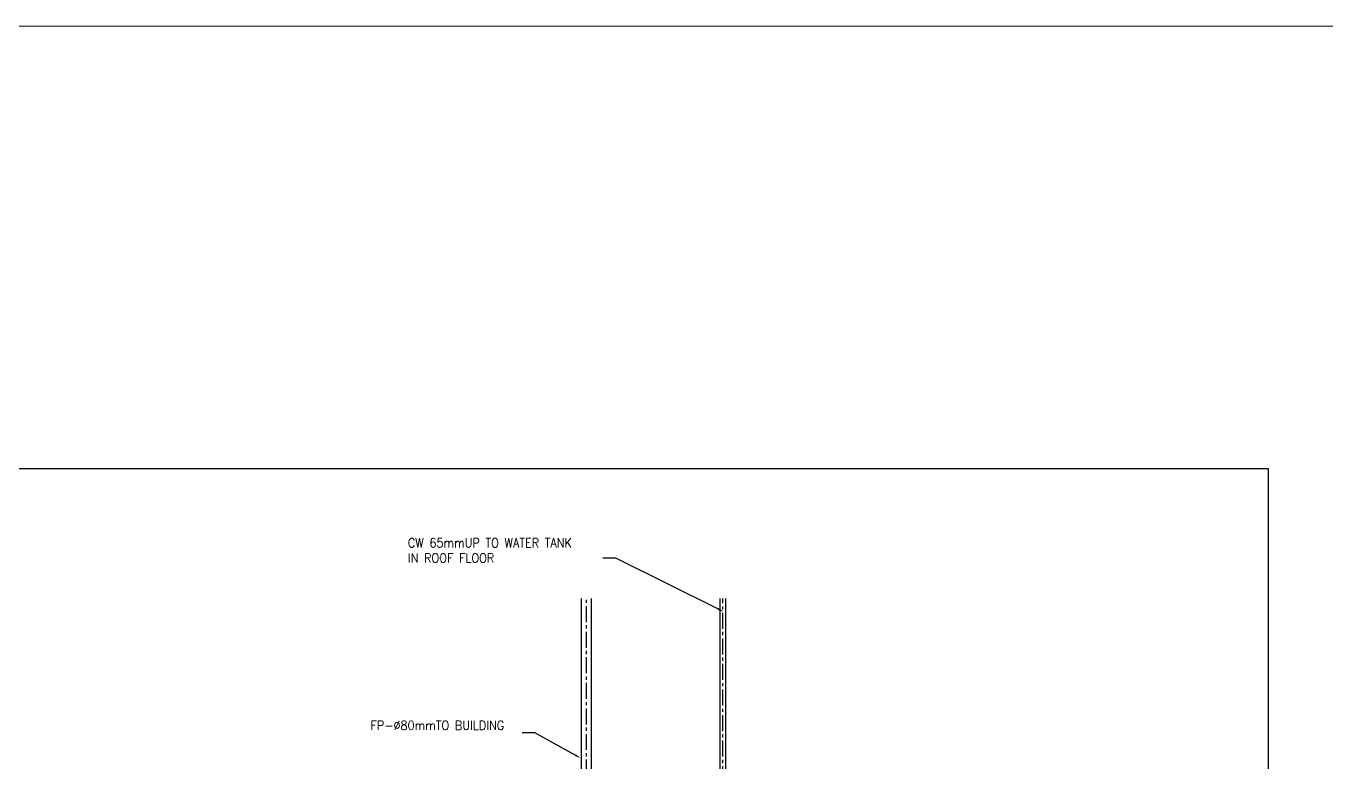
# Model space of a CAD drawing. Extents: x -234346 to 58427, y -132654 to -82394.
# Drawn here: x -207409 to -186084, y -94483 to -82394 of the extents above; entities that cross this region are included whole.
import ezdxf
from ezdxf import colors
from ezdxf.entities.mleader import LeaderData, LeaderLine
from ezdxf.math import Vec2, Vec3

# ---------------------------------------------------------------- set-up
doc = ezdxf.new("R2010")
doc.units = 0
doc.header["$LTSCALE"] = 8
doc.linetypes.add('CENTER', pattern=[50.800000000000004, 31.75, -6.35, 6.35, -6.35])
doc.layers.add('Frame', color=9, linetype='Continuous', lineweight=9)
for name, color, linetype in [('M-PB_CW', 5, 'Continuous'), ('M-PB_FIRE', 1, 'Continuous'), ('PB-EF-TXT', 3, 'Continuous'), ('PUMP EQUIPMENT BLOCK', 30, 'Continuous')]:
    doc.layers.add(name, color=color, linetype=linetype)
doc.styles.add('PDP', font='ROMANS.SHX', dxfattribs={"width": 0.9})

msp = doc.modelspace()

# ---------------------------------------------------------------- linework, layer by layer
at = {"layer": 'Frame'}
msp.add_line((-164758.5423377659, -82394.43008743302, -0.1044569282662681), (-234345.5664762165, -82394.43008743302, -0.1044569282662681), dxfattribs=at)
at = {"layer": 'M-PB_CW', "lineweight": -3, "ltscale": 1.032}
for p, q in [((-196021.5721634235, -101928.0779431917), (-196021.5721634235, -91782.85024161712)), ((-195931.5721634235, -101928.0779431917), (-195931.5721634235, -91782.85024161712))]:
    msp.add_line(p, q, dxfattribs=at)
at = {"layer": 'M-PB_CW', "color": 9, "linetype": 'CENTER', "lineweight": -3, "ltscale": 1.032}
msp.add_line((-195976.5721634235, -101928.0779431917), (-195976.5721634235, -91782.85024161712), dxfattribs=at)
at = {"layer": 'M-PB_FIRE', "lineweight": -3, "ltscale": 1.032}
for p, q in [((-198299.4594566133, -99302.547580079), (-198299.4594566133, -91782.85024161712)), ((-198131.1594566312, -99302.547580079), (-198131.1594566312, -91782.85024161712))]:
    msp.add_line(p, q, dxfattribs=at)
at = {"layer": 'M-PB_FIRE', "color": 9, "linetype": 'CENTER', "lineweight": -3, "ltscale": 1.032}
msp.add_line((-198215.3094566073, -99302.547580079), (-198215.3094566073, -91782.85024161712), dxfattribs=at)
at = {"layer": 'PUMP EQUIPMENT BLOCK'}
msp.add_lwpolyline([(-212839.3055983987, -89652.9632363178), (-187034.3055983987, -89652.9632363178), (-187034.3055983987, -117797.9632363476), (-212839.3055983987, -117797.9632363476)], close=True, dxfattribs=at)

# ---------------------------------------------------------------- leaders
at = {"layer": 'PB-EF-TXT'}
ml = msp.add_multileader_mtext('Standard', dxfattribs=at)
ml.set_content('\\A1;{\\Fromand|c0;CW 65\\H1x;mmUP TO WATER TANK\\PIN ROOF FLOOR   \\P\\C1;  }', color=256, style='PDP')
ml.set_leader_properties(color=256)
ml.build(insert=Vec2(0, 0))
ml.multileader.update_dxf_attribs({"text_left_attachment_type": 2, "text_right_attachment_type": 2, "dogleg_length": 124.1954879153709, "arrow_head_size": 100})
ctx = ml.context
ctx.base_point, ctx.char_height, ctx.arrow_head_size, ctx.landing_gap_size, ctx.plane_origin, ctx.plane_x_axis, ctx.plane_y_axis = Vec3(-201194.8925743476, -91121.43498601095, -1.244692407873764e-08), 150, 100, 50, Vec3(-193117.5045777466, -97024.66597940103, -7.889439617931793e-09), Vec3(1, 0, 2.096147342149424e-12), Vec3(-4.393833679519378e-24, 1, 2.096147341920091e-12)
ctx.left_attachment, ctx.right_attachment = 2, 2
notes = []
notes.append((ctx, [(1, (1, 1, 0), (-197734.8830256369, -91121.43498601095, -5.194234259396198e-09), (-1, 0, -2.096147342149423e-12), 210.0095487106449, [(1, [(-195961.1289862301, -92003.68367795722, -3.325537503608109e-09)], 0, [])])]))
ctx.mtext.insert, ctx.mtext.text_direction, ctx.mtext.flow_direction, ctx.mtext.extrusion = Vec3(-201144.8925743606, -90796.43498601095, -1.166086882550615e-08), Vec3(1, 0, 2.096147342149424e-12), 5, Vec3(-2.096147342149424e-12, -2.096147342149379e-12, 1)
ml = msp.add_multileader_mtext('Standard', dxfattribs=at)
ml.set_content('{\\Fromand|c0;FP-%%C80mmTO BUILDING \\P\\C1;  }', color=256, style='PDP')
ml.set_leader_properties(color=256)
ml.build(insert=Vec2(0, 0))
ml.multileader.update_dxf_attribs({"text_left_attachment_type": 2, "text_right_attachment_type": 2, "dogleg_length": 124.1954879153709, "arrow_head_size": 100})
ctx = ml.context
ctx.base_point, ctx.char_height, ctx.arrow_head_size, ctx.landing_gap_size, ctx.plane_origin, ctx.plane_x_axis, ctx.plane_y_axis = Vec3(-201806.9717886778, -93990.76680784003, -1.095117322530387e-08), 150, 100, 50, Vec3(-194443.1552206483, -99893.99780123011, -7.889439617931793e-09), Vec3(1, 0, 2.096147342149424e-12), Vec3(-4.393833679519378e-24, 1, 2.096147341920091e-12)
ctx.left_attachment, ctx.right_attachment = 2, 2
notes.append((ctx, [(1, (1, 1, 0), (-199060.5336685386, -93990.76680784003, -5.194234259396198e-09), (-1, 0, -2.096147342149423e-12), 210.0095487106449, [(1, [(-198311.2442333605, -94402.21535734908, -4.486099793716174e-09)], 0, [])])]))
ctx.mtext.insert, ctx.mtext.text_direction, ctx.mtext.flow_direction, ctx.mtext.extrusion = Vec3(-201756.9717886951, -93790.76680784003, -1.042713638981239e-08), Vec3(1, 0, 2.096147342149424e-12), 5, Vec3(-2.096147342149424e-12, -2.096147342149379e-12, 1)
for ctx, leaders in notes:
    for number, flags, end, landing, length, lines in leaders:
        leader = LeaderData()
        leader.index, (leader.has_last_leader_line, leader.has_dogleg_vector, leader.attachment_direction) = number, flags
        leader.last_leader_point, leader.dogleg_vector, leader.dogleg_length = Vec3(end), Vec3(landing), length
        for number, points, colour, breaks in lines:
            line = LeaderLine()
            line.index, line.vertices, line.color, line.breaks = number, Vec3.list(points), colors.encode_raw_color(colour), breaks
            leader.lines.append(line)
        ctx.leaders.append(leader)

doc.saveas('drawing.dxf')
